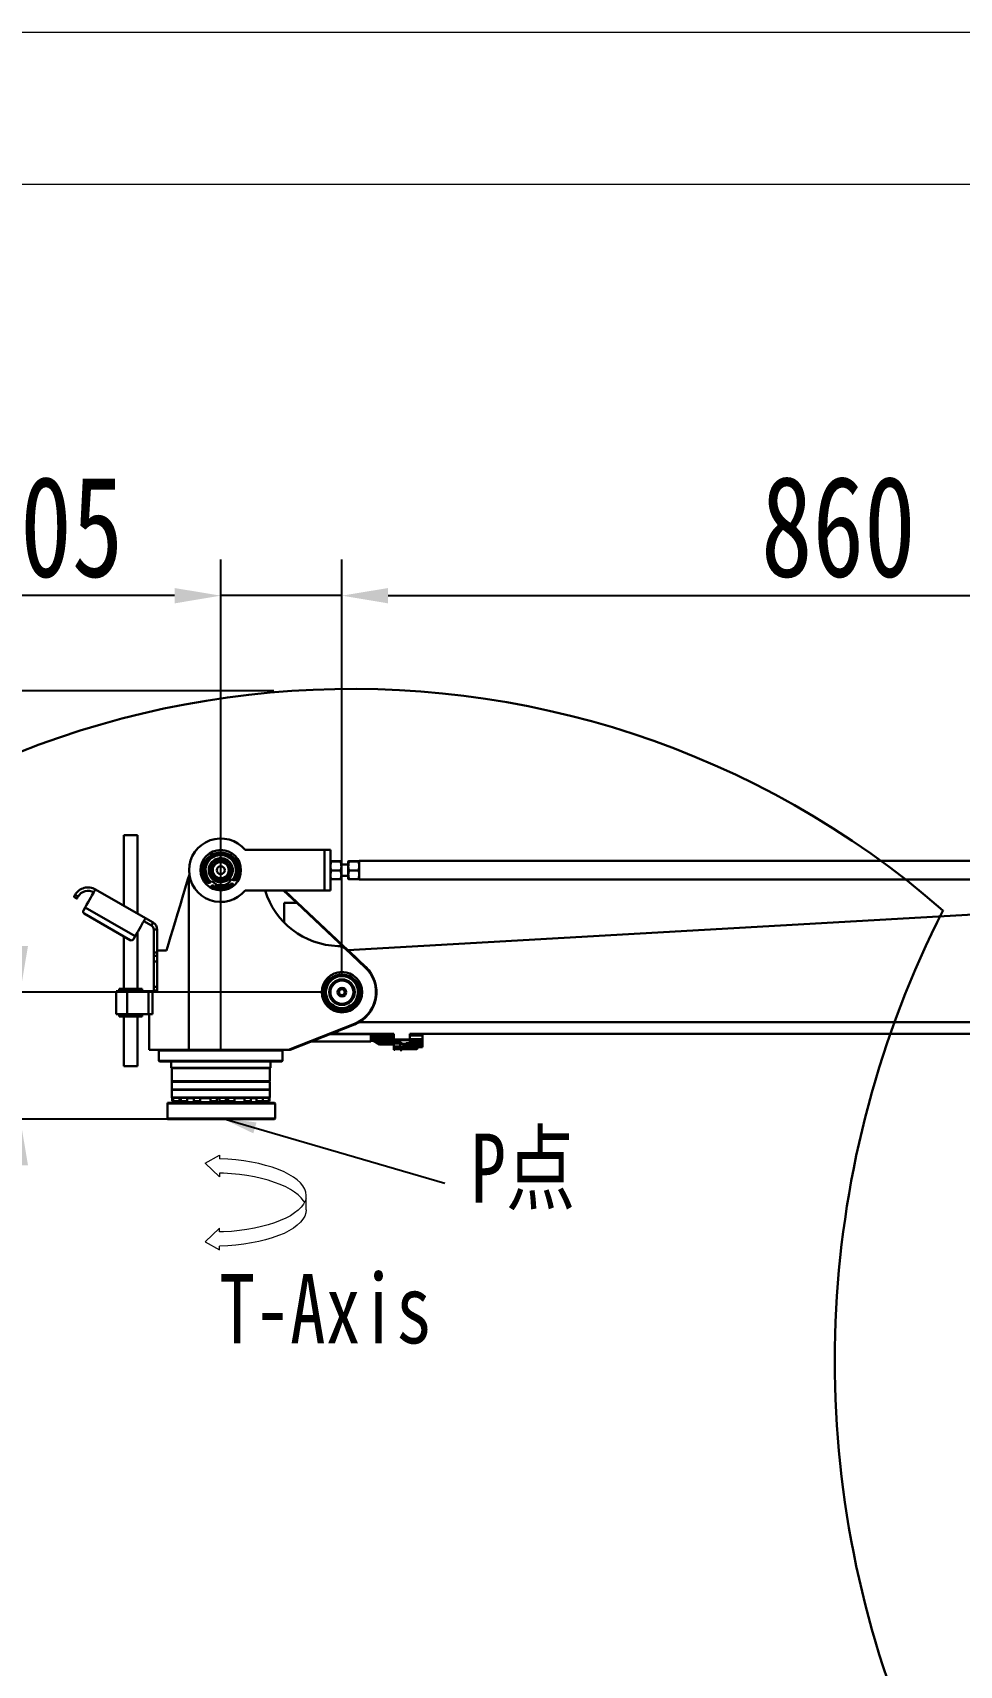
# Model space of a CAD drawing. Header units: millimetres. Extents: x -2601 to 21461, y 11492 to 21077.
# Drawn here: x -1208 to -405, y 15603 to 17018 of the extents above; entities that cross this region are included whole.
import ezdxf

# ---------------------------------------------------------------- set-up
doc = ezdxf.new("R2010")
doc.units = ezdxf.units.MM
doc.header["$PDSIZE"] = -1
doc.linetypes.add('CENTERX2', pattern=[20.32, 12.7, -2.54, 2.54, -2.54])
doc.layers.add('中心线层', color=1, linetype='CENTERX2')
doc.layers.add('文字层', color=7, linetype='Continuous', lineweight=25)
doc.layers.add('标注层', color=161, linetype='Continuous', lineweight=25)
doc.styles.get("Standard").update_dxf_attribs({"font": ''})
doc.styles.get('Standard').set_extended_font_data('HYSWLongFangSong')
doc.dimstyles.new('ISO-25', dxfattribs={"dimscale": 25, "dimtxt": 3.5, "dimasz": 1.6, "dimexe": 1.25, "dimexo": 0.625, "dimtad": 1, "dimdec": 0, "dimzin": 9, "dimdsep": 46, "dimtxsty": 'Standard', "dimcen": 2.5, "dimadec": 0, "dimazin": 2, "dimtfac": 1, "dimtdec": 0, "dimtofl": 0, "dimtmove": 0, "dimatfit": 3, "dimfxl": 1, "dimarcsym": 0})
doc.dimstyles.new('SLDDIMSTYLE7', dxfattribs={"dimtxt": 0.18, "dimasz": 3, "dimexe": 0, "dimexo": 0.0625, "dimgap": 0, "dimtad": 0, "dimtih": 1, "dimtoh": 1, "dimdec": 0, "dimrnd": 1e-09, "dimzin": 0, "dimdsep": 46, "dimtxsty": 'Standard', "dimsah": 1, "dimcen": 0.09, "dimadec": 0, "dimazin": 0, "dimtfac": 3, "dimtdec": 0, "dimtofl": 0, "dimtmove": 0, "dimatfit": 3, "dimfxl": 1, "dimfrac": 2, "dimtolj": 1, "dimtzin": 0, "dimarcsym": 0})

# ---------------------------------------------------------------- blocks, each defined once
blk = doc.blocks.new('*D45')
at = {"color": 0, "lineweight": -2}
for p, q in [((-1219, 16226.7), (-1219, 16266.7)), ((-955.9, 16186.7), (-1250.2, 16186.7)), ((-1219, 16186.7), (-1219, 16076.7)), ((-1014.4, 16076.7), (-1250.2, 16076.7)), ((-1219, 16036.7), (-1219, 15852.9))]:
    blk.add_line(p, q, dxfattribs=at)
at = {"color": 0}
for points in [[(-1225.7, 16226.7), (-1212.3, 16226.7), (-1219, 16186.7)], [(-1225.7, 16036.7), (-1212.3, 16036.7), (-1219, 16076.7)]]:
    blk.add_solid(points, dxfattribs=at)
at = {"layer": 'Defpoints', "color": 0}
for p in [(-940.3, 16186.7), (-1219, 16076.7), (-998.8, 16076.7)]:
    blk.add_point(p, dxfattribs=at)
at = {"color": 0, "insert": (-1278.4, 15924.8), "char_height": 87.5, "attachment_point": 5, "rotation": 90}
blk.add_mtext('110', dxfattribs=at)
blk = doc.blocks.new('*D46')
at = {"color": 0, "lineweight": -2}
for p, q in [((-1045.3, 16136.3), (-1045.3, 16561.5)), ((-940.3, 16202.3), (-940.3, 16561.5)), ((-1085.3, 16530.3), (-1268, 16530.3)), ((-940.3, 16530.3), (-1045.3, 16530.3)), ((-900.3, 16530.3), (-860.3, 16530.3))]:
    blk.add_line(p, q, dxfattribs=at)
at = {"color": 0}
for points in [[(-1085.3, 16536.9), (-1085.3, 16523.6), (-1045.3, 16530.3)], [(-900.3, 16536.9), (-900.3, 16523.6), (-940.3, 16530.3)]]:
    blk.add_solid(points, dxfattribs=at)
at = {"layer": 'Defpoints', "color": 0}
for p in [(-1045.3, 16530.3), (-940.3, 16186.7), (-1045.3, 16120.7)]:
    blk.add_point(p, dxfattribs=at)
at = {"color": 0, "insert": (-1196.7, 16589.6), "char_height": 87.5, "attachment_point": 5}
blk.add_mtext('105', dxfattribs=at)
blk = doc.blocks.new('*D47')
at = {"color": 0, "lineweight": -2}
for p, q in [((-940.3, 16202.3), (-940.3, 16561.5)), ((-80.3, 16202.3), (-80.3, 16561.5)), ((-900.3, 16530.3), (-120.3, 16530.3))]:
    blk.add_line(p, q, dxfattribs=at)
at = {"color": 0}
for points in [[(-900.3, 16536.9), (-900.3, 16523.6), (-940.3, 16530.3)], [(-120.3, 16536.9), (-120.3, 16523.6), (-80.3, 16530.3)]]:
    blk.add_solid(points, dxfattribs=at)
at = {"layer": 'Defpoints', "color": 0}
for p in [(-80.3, 16530.3), (-940.3, 16186.7), (-80.3, 16186.7)]:
    blk.add_point(p, dxfattribs=at)
at = {"color": 0, "insert": (-510.3, 16589.7), "char_height": 87.5, "attachment_point": 5}
blk.add_mtext('860', dxfattribs=at)
blk = doc.blocks.new('*D54')
at = {"color": 0, "lineweight": -2}
for p, q in [((-999.4, 16447.8), (-2047.2, 16447.8)), ((-2015.9, 14849.7), (-2015.9, 16407.8)), ((-239.4, 14809.7), (-2047.2, 14809.7))]:
    blk.add_line(p, q, dxfattribs=at)
at = {"color": 0}
for points in [[(-2022.6, 16407.8), (-2009.3, 16407.8), (-2015.9, 16447.8)], [(-2022.6, 14849.7), (-2009.3, 14849.7), (-2015.9, 14809.7)]]:
    blk.add_solid(points, dxfattribs=at)
at = {"layer": 'Defpoints', "color": 0}
for p in [(-2015.9, 16447.8), (-983.8, 16447.8), (-223.8, 14809.7)]:
    blk.add_point(p, dxfattribs=at)
at = {"color": 0, "insert": (-2075.3, 15628.7), "char_height": 87.5, "attachment_point": 5, "rotation": 90}
blk.add_mtext('1638', dxfattribs=at)

msp = doc.modelspace()

# ---------------------------------------------------------------- linework, layer by layer
at = {"color": 0, "linetype": 'Continuous', "lineweight": 0}
msp.add_line((5214, 17018.2), (-2601, 17018.2), dxfattribs=at)
at = {"color": 0, "linetype": 'Continuous', "lineweight": 15}
msp.add_line((5082.4, 16886.6), (-2469.4, 16886.6), dxfattribs=at)
at = {"color": 161, "lineweight": 30, "true_color": 0x67adff}
for p, q in [((-1129.2, 16322.7), (-1129.2, 16261.6)), ((-1129.2, 16322.7), (-1117.4, 16322.7)), ((-1117.4, 16254.8), (-1117.4, 16322.7)), ((-955.3, 16309.9), (-1024.1, 16309.9)), ((-955.3, 16274.9), (-955.3, 16309.9)), ((-955.3, 16309.9), (-950.3, 16309.9)), ((-950.3, 16309.9), (-950.3, 16274.9)), ((-941.5, 16300.2), (-949.6, 16300.2)), ((-941.5, 16299.8), (-949.6, 16299.8)), ((-940.8, 16300), (-940.8, 16295.9)), ((-934.8, 16296), (-934.8, 16300)), ((-926, 16300.2), (-934.1, 16300.2)), ((-926, 16299.9), (-934.1, 16299.9)), ((-220.3, 16300.4), (-925.3, 16300.4)), ((-925.3, 16300.4), (-925.3, 16284.4)), ((-1073.8, 16284.6), (-1072.5, 16288.6)), ((-1072.4, 16287.5), (-1073, 16285.4)), ((-1073, 16136.7), (-1073, 16285.4)), ((-1035.8, 16284.7), (-1039.3, 16281)), ((-941.5, 16292), (-949.6, 16292)), ((-941.5, 16284.6), (-949.6, 16284.6)), ((-934.8, 16297.4), (-940.8, 16297.4)), ((-940.8, 16295.9), (-940.8, 16288.3)), ((-940.8, 16288.3), (-940.8, 16284.8)), ((-940.8, 16287.4), (-934.8, 16287.4)), ((-934.8, 16288.4), (-934.8, 16296)), ((-934.8, 16284.8), (-934.8, 16288.4)), ((-926, 16292.2), (-934.1, 16292.2)), ((-926, 16284.7), (-934.1, 16284.7)), ((-1168.9, 16269.5), (-1171.5, 16271)), ((-1153.8, 16275.8), (-1110.5, 16250.8)), ((-1051.9, 16276.9), (-1053.5, 16277.7)), ((-1051.1, 16277.9), (-1053.2, 16278.9)), ((-1049.1, 16280.1), (-1053.1, 16283)), ((-1052.3, 16279.3), (-1051.4, 16278.9)), ((-1050.4, 16275.7), (-1049.1, 16280.1)), ((-1039.3, 16281), (-1037.1, 16277)), ((-1036.8, 16280.2), (-1036, 16280.8)), ((-955.3, 16274.9), (-1024.1, 16274.9)), ((-979.4, 16264), (-991, 16274.9)), ((-990.2, 16274.9), (-979, 16264.4)), ((-950.3, 16274.9), (-955.3, 16274.9)), ((-925.3, 16284.4), (-220.3, 16284.4)), ((-1169.9, 16267.8), (-1172.5, 16269.3)), ((-1164.3, 16257.6), (-1162.8, 16260.2)), ((-1119.5, 16235.2), (-1162.8, 16260.2)), ((-990.3, 16264), (-979.4, 16264)), ((-990.3, 16247.1), (-990.3, 16264)), ((-937.4, 16224.5), (-979.4, 16264)), ((-979, 16264.4), (-935.1, 16223.1)), ((-935.3, 16223), (-187.5, 16265.8)), ((-1123.7, 16231.9), (-1163.5, 16254.9)), ((-1105.3, 16244.4), (-1112, 16248.2)), ((-1103.8, 16247), (-1110.5, 16250.8)), ((-1105.3, 16244.4), (-1103.8, 16247)), ((-1129.2, 16235.1), (-1129.2, 16189.7)), ((-1119.5, 16235.2), (-1121, 16232.6)), ((-1117.4, 16189.7), (-1117.4, 16238.8)), ((-1103.3, 16240.9), (-1100.3, 16240.9)), ((-1103.3, 16221.2), (-1103.3, 16240.9)), ((-1100.3, 16221.2), (-1100.3, 16240.9)), ((-1103.3, 16221.2), (-1100.3, 16221.2)), ((-1103.3, 16218.2), (-1103.3, 16221.2)), ((-1100.3, 16218.2), (-1103.3, 16218.2)), ((-1103.3, 16213.2), (-1103.3, 16218.2)), ((-1092.3, 16222.7), (-1100.3, 16222.7)), ((-1100.3, 16221.2), (-1100.3, 16218.2)), ((-1100.3, 16218.2), (-1100.3, 16214.4)), ((-1100.3, 16187.7), (-1100.3, 16214.4)), ((-920.1, 16208.2), (-937.4, 16224.5)), ((-934.1, 16222.1), (-919.7, 16208.5)), ((-1100.3, 16213.2), (-1103.3, 16213.2)), ((-1103.3, 16213.2), (-1103.3, 16191.2)), ((-1135.8, 16187.7), (-1135.8, 16167.7)), ((-1135.8, 16187.7), (-1126.5, 16187.7)), ((-1133.3, 16189.7), (-1133.3, 16187.7)), ((-1133.3, 16189.7), (-1117.4, 16189.7)), ((-1126.5, 16167.7), (-1126.5, 16187.7)), ((-1126.5, 16187.7), (-1108, 16187.7)), ((-1117.4, 16189.7), (-1113.3, 16189.7)), ((-1113.3, 16187.7), (-1113.3, 16189.7)), ((-1108, 16167.7), (-1108, 16187.7)), ((-1108, 16187.7), (-1104.4, 16187.7)), ((-1104.4, 16187.7), (-1104.4, 16167.7)), ((-1104.4, 16187.7), (-1100.3, 16187.7)), ((-1103.3, 16191.2), (-1100.3, 16191.2)), ((-1103.3, 16188.2), (-1103.3, 16191.2)), ((-1100.3, 16188.2), (-1103.3, 16188.2)), ((-949.9, 16172.4), (-950.5, 16172.9)), ((-948.4, 16174.1), (-949.5, 16174.9)), ((-948.6, 16174.4), (-949.1, 16174.8)), ((-947.2, 16172.6), (-948, 16171)), ((-935.4, 16172.9), (-937.3, 16172.4)), ((-935.4, 16172.7), (-937.3, 16172.2)), ((-935.4, 16172.5), (-937.2, 16172)), ((-935.4, 16172.4), (-937.2, 16171.9)), ((-935.3, 16172.1), (-937.2, 16171.6)), ((-935.3, 16172), (-937.1, 16171.5)), ((-934.7, 16170.1), (-935.3, 16171.8)), ((-933.1, 16173.8), (-933.7, 16173.5)), ((-1135.8, 16167.7), (-1126.5, 16167.7)), ((-1133.3, 16167.7), (-1133.3, 16165.7)), ((-1113.3, 16165.7), (-1133.3, 16165.7)), ((-1129.2, 16165.7), (-1129.2, 16122.7)), ((-1126.5, 16167.7), (-1108, 16167.7)), ((-1117.4, 16122.7), (-1117.4, 16165.7)), ((-1113.3, 16165.7), (-1113.3, 16167.7)), ((-1104.4, 16167.7), (-1108, 16167.7)), ((-1107.3, 16167.7), (-1107.3, 16136.7)), ((-986.6, 16136.7), (-929.5, 16159.3)), ((-929.3, 16158.8), (-985.2, 16136.7)), ((-934.8, 16170.4), (-936.8, 16169.9)), ((-925.3, 16160.7), (-120.3, 16160.7)), ((-967.1, 16143.9), (-915.4, 16143.9)), ((-915.4, 16150.4), (-950.6, 16150.4)), ((-940.3, 16150.7), (-895.4, 16150.7)), ((-915.4, 16148.6), (-915.4, 16150.4)), ((-913.1, 16149.6), (-915.4, 16149.6)), ((-915.4, 16143.9), (-915.4, 16148.6)), ((-915.4, 16148.1), (-912.6, 16148.1)), ((-915.4, 16148), (-912.4, 16148)), ((-912.8, 16147.9), (-915.4, 16147.9)), ((-915.4, 16146.4), (-912.8, 16146.4)), ((-915.4, 16146.4), (-912.8, 16146.4)), ((-912.8, 16146.3), (-915.4, 16146.3)), ((-915.4, 16144.8), (-912.9, 16144.8)), ((-915.4, 16144.6), (-913.1, 16144.6)), ((-911.3, 16150.7), (-913.1, 16149.6)), ((-913.1, 16144.6), (-907.7, 16141.3)), ((-912.9, 16144.8), (-907.5, 16143.9)), ((-907.4, 16147.9), (-912.8, 16147.9)), ((-912.8, 16146.4), (-907.4, 16146.4)), ((-912.8, 16146.4), (-907.4, 16146.3)), ((-907.4, 16145.4), (-912.8, 16146.3)), ((-912.6, 16148.1), (-908.4, 16150.7)), ((-912.4, 16148), (-907.4, 16148.9)), ((-907.5, 16150.4), (-909.5, 16150)), ((-907.2, 16142.8), (-909.5, 16144.2)), ((-904.4, 16150.4), (-907.5, 16150.4)), ((-907.5, 16143.9), (-895.4, 16143.9)), ((-907.4, 16148.9), (-904.4, 16148.9)), ((-895.4, 16147.9), (-907.4, 16147.9)), ((-907.4, 16146.4), (-895.4, 16146.4)), ((-907.4, 16146.3), (-895.4, 16146.3)), ((-895.4, 16145.4), (-907.4, 16145.4)), ((-907.4, 16145), (-907.4, 16145)), ((-895.4, 16150.4), (-904.4, 16150.4)), ((-904.4, 16150.4), (-904.4, 16150)), ((-904.4, 16150), (-904.4, 16149.9)), ((-904.4, 16148.9), (-904.4, 16149.9)), ((-904.4, 16148.9), (-895.4, 16148.9)), ((-895.4, 16145), (-895.4, 16150.7)), ((-895.4, 16144.3), (-895.4, 16145)), ((-894.4, 16145), (-895.4, 16145)), ((-895.4, 16144.3), (-894.4, 16144.3)), ((-895.4, 16142.2), (-895.4, 16144.3)), ((-881.4, 16145.8), (-894.4, 16145.8)), ((-894.4, 16145.8), (-894.4, 16145)), ((-881.4, 16145.1), (-894.4, 16145.1)), ((-894.4, 16144.3), (-894.4, 16145)), ((-894.4, 16142.7), (-894.4, 16144.3)), ((-894.4, 16143.5), (-888.9, 16143.5)), ((-888.9, 16142.7), (-888.9, 16143.5)), ((-881.4, 16150.7), (-120.3, 16150.7)), ((-881.4, 16150.7), (-881.4, 16145.8)), ((-870.5, 16149.7), (-881.4, 16149.7)), ((-881.4, 16149.2), (-870.5, 16149.2)), ((-870.5, 16146.1), (-881.4, 16146.1)), ((-881.4, 16145.1), (-881.4, 16145.8)), ((-881.4, 16145.1), (-881.4, 16141.9)), ((-870.5, 16144.1), (-881.4, 16144.1)), ((-870.5, 16143.5), (-881.4, 16143.5)), ((-870.5, 16150.7), (-870.5, 16149.7)), ((-870.5, 16149.2), (-870.5, 16149.7)), ((-870.5, 16149.2), (-870.5, 16146.1)), ((-870.5, 16146.1), (-870.5, 16144.1)), ((-870.5, 16144.1), (-870.5, 16143.5)), ((-870.5, 16143.5), (-870.5, 16141.5)), ((-1107.3, 16136.7), (-1073, 16136.7)), ((-1098.3, 16136.7), (-1098.8, 16136.2)), ((-1098.8, 16136.2), (-1098.8, 16127.2)), ((-1098.8, 16136.2), (-1088.6, 16136.2)), ((-1088.6, 16136.2), (-991.8, 16136.2)), ((-986.6, 16136.7), (-1073, 16136.7)), ((-991.8, 16136.2), (-992.3, 16136.7)), ((-991.8, 16127.2), (-991.8, 16136.2)), ((-986.6, 16136.7), (-985.2, 16136.7)), ((-907.7, 16141.3), (-895.4, 16141.3)), ((-895.4, 16142.8), (-907.2, 16142.8)), ((-895.4, 16142.2), (-894.4, 16142.2)), ((-895.4, 16142.2), (-894.4, 16142.2)), ((-895.4, 16142.2), (-895.4, 16139.8)), ((-895.4, 16142.2), (-895.4, 16142.2)), ((-895.4, 16139.8), (-894.4, 16139.8)), ((-895.4, 16139.4), (-895.4, 16139.8)), ((-894.4, 16139.4), (-895.4, 16139.4)), ((-895.4, 16138.8), (-895.4, 16139.4)), ((-894.4, 16138.8), (-895.4, 16138.8)), ((-895.4, 16136.7), (-895.4, 16138.8)), ((-894.4, 16136.7), (-895.4, 16136.7)), ((-895.4, 16136.6), (-895.4, 16136.7)), ((-895.4, 16136.6), (-894.4, 16136.6)), ((-888.9, 16142.7), (-894.4, 16142.7)), ((-894.4, 16142.2), (-888.9, 16142.2)), ((-894.4, 16142.2), (-894.4, 16142.2)), ((-894.4, 16139.4), (-894.4, 16139.8)), ((-894.4, 16139.6), (-889.8, 16139.6)), ((-894.4, 16138.8), (-894.4, 16139.4)), ((-889.8, 16138.8), (-894.4, 16138.8)), ((-894.4, 16136.7), (-894.4, 16138.3)), ((-894.4, 16138.3), (-889.8, 16138.3)), ((-894.4, 16137.5), (-889.8, 16137.5)), ((-894.4, 16137.4), (-889.8, 16137.4)), ((-894.4, 16136.6), (-894.4, 16136.7)), ((-889.8, 16139.3), (-889.8, 16141.9)), ((-889.8, 16141.9), (-875.9, 16141.9)), ((-889.8, 16139.3), (-888.3, 16139.3)), ((-889.8, 16136.5), (-889.8, 16139.3)), ((-889.8, 16136.5), (-888.3, 16136.5)), ((-888.9, 16142.2), (-888.9, 16142.7)), ((-888.3, 16139.6), (-887.6, 16140.2)), ((-888.3, 16139.6), (-888.3, 16139.3)), ((-887.6, 16139.4), (-888.3, 16138.8)), ((-888.3, 16136.5), (-888.3, 16139.3)), ((-875.8, 16138.8), (-888.3, 16138.8)), ((-875.8, 16137.6), (-888.3, 16137.6)), ((-888.3, 16136.8), (-887.6, 16137.4)), ((-887.6, 16140.2), (-875.4, 16140.2)), ((-887.6, 16140.2), (-887.6, 16139.4)), ((-887.6, 16139.4), (-875.4, 16139.4)), ((-887.6, 16137.6), (-887.6, 16137.4)), ((-887.6, 16137.4), (-875.4, 16137.4)), ((-884.8, 16142.4), (-881.8, 16142.4)), ((-884.8, 16141.9), (-884.8, 16142.4)), ((-884.8, 16141.9), (-884.6, 16141.9)), ((-881.8, 16142.4), (-881.8, 16141.9)), ((-875.8, 16137.6), (-875.8, 16138.8)), ((-875, 16139.3), (-875.5, 16138.9)), ((-875.5, 16137.7), (-875.5, 16138.9)), ((-875, 16138.1), (-875.5, 16137.7)), ((-875.4, 16140.2), (-875.4, 16141.8)), ((-875.4, 16139.4), (-875.4, 16140.2)), ((-875.4, 16137.4), (-875.4, 16137.7)), ((-870.5, 16141.5), (-875.1, 16141.5)), ((-875, 16139.3), (-875, 16138.1)), ((-870.5, 16140.9), (-874.9, 16140.9)), ((-874.9, 16140.4), (-874.9, 16140.8)), ((-874.9, 16139.9), (-874.9, 16140.4)), ((-874.9, 16139.9), (-874.9, 16139.6)), ((-874.9, 16138.4), (-874.9, 16139.6)), ((-874.9, 16138.9), (-870.5, 16138.9)), ((-874.9, 16138.1), (-874.9, 16138.4)), ((-870.5, 16141.5), (-870.5, 16140.9)), ((-870.5, 16140.9), (-870.5, 16138.9)), ((-1129.2, 16122.7), (-1117.4, 16122.7)), ((-1098.8, 16127.2), (-1098.3, 16126.7)), ((-991.8, 16127.2), (-1098.8, 16127.2)), ((-992.3, 16126.7), (-1098.3, 16126.7)), ((-1088.3, 16126.7), (-1088.3, 16121.2)), ((-1088.3, 16121.2), (-1087.8, 16120.7)), ((-1002.3, 16121.2), (-1088.3, 16121.2)), ((-1087.8, 16120.7), (-1087.8, 16109.7)), ((-1002.8, 16120.7), (-1087.8, 16120.7)), ((-1002.8, 16120.7), (-1002.3, 16121.2)), ((-1002.8, 16109.7), (-1002.8, 16120.7)), ((-1002.3, 16121.2), (-1002.3, 16126.7)), ((-992.3, 16126.7), (-991.8, 16127.2)), ((-1087.8, 16109.7), (-1087.3, 16109.2)), ((-1002.8, 16109.7), (-1087.8, 16109.7)), ((-1087.6, 16109.2), (-1087.8, 16109)), ((-1087.8, 16109), (-1087.8, 16102.4)), ((-1020.3, 16109), (-1087.8, 16109)), ((-1087.8, 16102.4), (-1087.6, 16102.2)), ((-1002.8, 16102.4), (-1087.8, 16102.4)), ((-1087.6, 16102.2), (-1087.8, 16102)), ((-1087.8, 16102), (-1087.8, 16095.4)), ((-1087.8, 16102), (-1020.3, 16102)), ((-1020.4, 16109.2), (-1087.6, 16109.2)), ((-1087.6, 16102.2), (-1020.4, 16102.2)), ((-1087.6, 16102.2), (-1003, 16102.2)), ((-1003, 16109.2), (-1020.4, 16109.2)), ((-1020.4, 16102.2), (-1003, 16102.2)), ((-1002.8, 16109), (-1020.3, 16109)), ((-1020.3, 16102), (-1002.8, 16102)), ((-1003.3, 16109.2), (-1002.8, 16109.7)), ((-1002.8, 16109), (-1003, 16109.2)), ((-1003, 16102.2), (-1002.8, 16102.4)), ((-1002.8, 16102), (-1003, 16102.2)), ((-1002.8, 16102.4), (-1002.8, 16109)), ((-1002.8, 16095.4), (-1002.8, 16102)), ((-1091.3, 16090.7), (-998.8, 16090.7)), ((-1091.3, 16090.2), (-1091.3, 16090.7)), ((-998.3, 16090.2), (-1091.3, 16090.2)), ((-1091.3, 16090.2), (-1091.3, 16077.2)), ((-1087.8, 16095.4), (-1087.6, 16095.2)), ((-1087.8, 16095.4), (-1020.3, 16095.4)), ((-1087.6, 16095.2), (-1003, 16095.2)), ((-1087.5, 16095.2), (-1087.5, 16092.2)), ((-1087.5, 16092.2), (-1086.5, 16092.2)), ((-1086.5, 16095.2), (-1086.5, 16092.2)), ((-1086.5, 16092.2), (-1082.1, 16092.2)), ((-1082.1, 16092.2), (-1081, 16092.2)), ((-1081.8, 16092.2), (-1081.8, 16091.4)), ((-1081.8, 16091.4), (-1081.6, 16091.2)), ((-1008.8, 16091.4), (-1081.8, 16091.4)), ((-1009, 16091.2), (-1081.6, 16091.2)), ((-1081, 16092.2), (-1081, 16095.2)), ((-1080, 16094.8), (-1081, 16094.8)), ((-1080, 16095.2), (-1080, 16092.2)), ((-1080, 16092.2), (-1075.6, 16092.2)), ((-1075.6, 16092.2), (-1074.5, 16092.2)), ((-1074.5, 16092.2), (-1074.5, 16095.2)), ((-1068.7, 16094.8), (-1074.5, 16094.8)), ((-1074.3, 16091.2), (-1074.3, 16090.7)), ((-1068.7, 16095.2), (-1068.7, 16092.2)), ((-1068.7, 16092.2), (-1064.3, 16092.2)), ((-1064.3, 16092.2), (-1063.2, 16092.2)), ((-1063.2, 16092.2), (-1063.2, 16095.2)), ((-1054.2, 16094.8), (-1063.2, 16094.8)), ((-1054.2, 16095.2), (-1054.2, 16092.2)), ((-1054.2, 16092.2), (-1049.9, 16092.2)), ((-1049.9, 16092.2), (-1048.7, 16092.2)), ((-1048.7, 16092.2), (-1048.7, 16095.2)), ((-1046.5, 16094.8), (-1048.7, 16094.8)), ((-1046.5, 16095.2), (-1046.5, 16092.2)), ((-1046.5, 16092.2), (-1042.1, 16092.2)), ((-1042.1, 16092.2), (-1041, 16092.2)), ((-1041, 16092.2), (-1041, 16095.2)), ((-1038.8, 16094.8), (-1041, 16094.8)), ((-1038.8, 16095.2), (-1038.8, 16092.2)), ((-1038.8, 16092.2), (-1034.5, 16092.2)), ((-1034.5, 16092.2), (-1033.3, 16092.2)), ((-1033.3, 16092.2), (-1033.3, 16095.2)), ((-1024.8, 16094.8), (-1033.3, 16094.8)), ((-1024.8, 16095.2), (-1024.8, 16092.2)), ((-1024.8, 16092.2), (-1020.5, 16092.2)), ((-1020.5, 16092.2), (-1019.3, 16092.2)), ((-1020.3, 16095.4), (-1002.8, 16095.4)), ((-1019.3, 16092.2), (-1019.3, 16095.2)), ((-1014.4, 16094.8), (-1019.3, 16094.8)), ((-1016.3, 16090.7), (-1016.3, 16091.2)), ((-1014.4, 16095.2), (-1014.4, 16092.2)), ((-1014.4, 16092.2), (-1010, 16092.2)), ((-1010, 16092.2), (-1008.9, 16092.2)), ((-1009, 16091.2), (-1008.8, 16091.4)), ((-1008.9, 16092.2), (-1008.9, 16095.2)), ((-1008.9, 16092.2), (-1004.7, 16092.2)), ((-1008.8, 16091.4), (-1008.8, 16092.2)), ((-1004.7, 16092.2), (-1003.5, 16092.2)), ((-1003.5, 16092.2), (-1003.5, 16095.2)), ((-1003.5, 16092.2), (-1003.1, 16092.2)), ((-1003.1, 16092.2), (-1003.1, 16095.2)), ((-1003, 16095.2), (-1002.8, 16095.4)), ((-998.3, 16090.2), (-998.8, 16090.7)), ((-998.3, 16077.2), (-998.3, 16090.2)), ((-1091.3, 16076.7), (-1091.3, 16077.2)), ((-1091.3, 16077.2), (-998.3, 16077.2)), ((-998.8, 16076.7), (-1091.3, 16076.7)), ((-998.8, 16076.7), (-998.3, 16077.2))]:
    msp.add_line(p, q, dxfattribs=at)
at = {"color": 161, "lineweight": 30, "true_color": 0x67adff, "flags": 128}
for points in [[(-1073.8, 16284.6), (-1076.1, 16276.7), (-1078.4, 16269.1), (-1080.6, 16261.8), (-1082.7, 16254.6), (-1084.8, 16247.7), (-1086.8, 16241.1), (-1088.7, 16234.7), (-1090.5, 16228.5), (-1092.3, 16222.7)], [(-1172.5, 16269.3), (-1172.5, 16269.3), (-1172.4, 16269.4), (-1172.3, 16269.6), (-1172.2, 16269.8), (-1172.1, 16270.1), (-1171.9, 16270.4), (-1171.7, 16270.7), (-1171.5, 16271)], [(-1162.8, 16260.2), (-1161.5, 16262.4), (-1160.2, 16264.6), (-1159, 16266.7), (-1157.9, 16268.6), (-1156.9, 16270.4), (-1156, 16272), (-1155.2, 16273.3), (-1154.6, 16274.4), (-1154.1, 16275.2), (-1153.8, 16275.6), (-1153.8, 16275.8)], [(-1051.1, 16278.1), (-1051.5, 16278.2), (-1053.1, 16279.1)], [(-1051.2, 16278.6), (-1051.3, 16278.6), (-1052.6, 16279.3)], [(-1035.7, 16280.9), (-1036, 16280.6), (-1036.9, 16280)], [(-1035.2, 16280.8), (-1035.8, 16280.2), (-1036.9, 16279.4)], [(-1168.9, 16269.5), (-1169.1, 16269.2), (-1169.3, 16268.9), (-1169.5, 16268.6), (-1169.6, 16268.3), (-1169.7, 16268.1), (-1169.8, 16267.9), (-1169.9, 16267.8), (-1169.9, 16267.8)], [(-1110.5, 16250.8), (-1110.5, 16250.6), (-1110.8, 16250.2), (-1111.3, 16249.4), (-1111.9, 16248.3), (-1112.7, 16247), (-1113.6, 16245.4), (-1114.6, 16243.6), (-1115.7, 16241.7), (-1116.9, 16239.6), (-1118.2, 16237.4), (-1119.5, 16235.2)], [(-920.1, 16208.2), (-920, 16208.3), (-919.9, 16208.3), (-919.9, 16208.4), (-919.8, 16208.4), (-919.8, 16208.5), (-919.8, 16208.5), (-919.7, 16208.5), (-919.7, 16208.5)], [(-948.3, 16173.4), (-948.5, 16173.6), (-950.1, 16174.7)], [(-948.3, 16173.5), (-948.5, 16173.7), (-950, 16174.8)], [(-948.3, 16173.9), (-948.3, 16173.9), (-949.7, 16174.9)], [(-935.1, 16173.8), (-935.3, 16173.7), (-937.5, 16173.1)], [(-932.2, 16173.6), (-932.8, 16173.3), (-934.1, 16172.6)], [(-932.1, 16173.5), (-932.7, 16173.2), (-934.1, 16172.5)], [(-932.7, 16173.8), (-933, 16173.6), (-934, 16173.1)], [(-932.5, 16173.7), (-932.9, 16173.5), (-934, 16172.9)], [(-932, 16171.6), (-932.2, 16171.5), (-932.6, 16171.3)], [(-882, 16141.9), (-881.9, 16141.9), (-881.8, 16141.9)]]:
    msp.add_lwpolyline(points, dxfattribs=at)
at = {"color": 161, "lineweight": 30, "true_color": 0x67adff}
for centre, radius in [((-1045.3, 16292.4), 17.5), ((-1045.3, 16292.4), 10.1), ((-1045.3, 16292.4), 9.85), ((-1045.3, 16292.4), 7.5), ((-1045.3, 16292.4), 7), ((-1045.3, 16292.4), 3.4), ((-1052.3, 16278), 1.25), ((-1035.7, 16279.6), 1.25), ((-940.3, 16186.7), 17.5), ((-940.3, 16186.7), 11.1), ((-940.3, 16186.7), 10.9), ((-940.3, 16186.7), 10.7), ((-940.3, 16186.7), 10.5), ((-940.3, 16186.7), 10), ((-940.3, 16186.7), 3.75), ((-940.3, 16186.7), 3.25), ((-940.3, 16186.7), 2.5), ((-949.5, 16173.6), 1.25), ((-932.9, 16172.5), 1.25)]:
    msp.add_circle(centre, radius, dxfattribs=at)
at = {"lineweight": 30}
for centre, radius, start, end in [((-932, 15669.5), 780, 48.936, 138.6807), ((346.7, 15867.2), 860, 153, 201)]:
    msp.add_arc(centre, radius, start, end, dxfattribs=at)
at = {"color": 161, "lineweight": 30, "true_color": 0x67adff}
for centre, radius, start, end in [((-1045.3, 16292.4), 27.5, 39.5212, 320.4788), ((-1045.2, 16291.5), 16.2, 340.2942, 210.57), ((-1045.3, 16292.4), 15, 324.482, 158.6971), ((-1045.3, 16292.4), 14.9, 323.9551, 158.6971), ((-1045.3, 16292.4), 14.2, 322.3935, 158.6971), ((-1045.3, 16292.4), 13.1, 320.8744, 158.6971), ((-1045.3, 16292.4), 15.5, 325.9975, 54.6153), ((-1045.3, 16292.4), 15.4, 158.6971, 224.8667), ((-1045.3, 16292.4), 15, 158.6971, 226.3822), ((-1045.3, 16292.4), 14.9, 158.6971, 226.9091), ((-1045.3, 16292.4), 14.2, 158.6971, 228.4707), ((-1045.3, 16292.4), 13.1, 158.6971, 229.9898), ((-1033.3, 16287.3), 3.6, 226.6397, 340.2942), ((-1160.3, 16264.5), 13, 60, 150), ((-1160.3, 16264.5), 10, 60, 150), ((-1056.1, 16285.1), 3.6, 210.57, 324.2245), ((-1045.3, 16292.4), 15.5, 252.9321, 297.9321), ((-1045.3, 16292.4), 14.9, 252.9321, 297.9321), ((-1045.3, 16292.4), 15, 252.9321, 297.9321), ((-1045.3, 16292.4), 14.2, 252.9321, 297.9321), ((-1045.3, 16292.4), 13.1, 252.9321, 297.9321), ((-941.7, 16294.6), 68, 196.8686, 268.1438), ((-1162.5, 16256.6), 2, 150, 240), ((-952, 16238.4), 37.5, 136.1758, 136.9352), ((-1107.3, 16240.9), 4, 0, 60), ((-1107.3, 16240.9), 7, 0, 60), ((-1122.7, 16233.6), 2, 240, 330), ((-944.2, 16216.7), 10, 69.4356, 88.1438), ((-948, 16206.6), 20.8, 59.3965, 69.4356), ((-940.4, 16185.8), 16.2, 314.8717, 217.5857), ((-940.3, 16186.7), 15.4, 115.2902, 225.7043), ((-940.3, 16186.7), 15.1, 306.5589, 225.8985), ((-940.3, 16186.7), 15, 306.4249, 226.0326), ((-940.3, 16186.7), 14.8, 306.154, 226.3034), ((-940.3, 16186.7), 14.6, 305.8772, 226.5802), ((-940.3, 16186.7), 13.9, 303.4736, 228.9839), ((-940.3, 16186.7), 29.5, 291.5495, 46.7282), ((-940.3, 16186.7), 30, 291.5495, 46.7282), ((-940.3, 16186.7), 15.5, 129.1215, 225.6509), ((-940.3, 16186.7), 15.4, 306.7531, 55.9031), ((-940.3, 16186.7), 15.5, 306.8065, 39.6717), ((-952, 16176.8), 1.5, 217.5857, 308.9795), ((-949.5, 16173.7), 2.5, 333.7287, 128.9795), ((-940.3, 16186.7), 13.9, 240.3809, 281.7703), ((-940.3, 16186.7), 15.5, 243.6984, 281.7703), ((-940.3, 16186.7), 15.4, 243.6605, 281.7703), ((-940.3, 16186.7), 14.6, 242.7846, 281.7703), ((-940.3, 16186.7), 14.8, 243.0614, 281.7703), ((-940.3, 16186.7), 15, 243.3323, 281.7703), ((-940.3, 16186.7), 15.1, 243.4663, 281.7703), ((-932.9, 16172.6), 2.5, 43.4779, 198.7287), ((-930, 16175.4), 1.5, 223.4779, 314.8717), ((-940.3, 16186.7), 17.2, 243.7287, 281.7703), ((-744.3, 16232.1), 199, 201.4707, 201.6146), ((-884.8, 16141.6), 0.741, 20.7087, 91.9988), ((-881.8, 16141.6), 0.741, 87.9654, 159.3271), ((-875.9, 16140.8), 1.1, 63.0304, 90.16), ((-875.8, 16139.3), 0.532, 269.5069, 310.9858), ((-875.8, 16138.1), 0.533, 269.5552, 310.9375), ((-875.4, 16139.9), 0.475, 266.8843, 356.4743), ((-875.3, 16139.6), 0.424, 310.9096, 359.2159), ((-875.3, 16138.4), 0.424, 310.8995, 359.2093)]:
    msp.add_arc(centre, radius, start, end, dxfattribs=at)
for centre, major_axis, ratio, start_param, end_param in [((-1040.2, 16321.3), (60.9, -57.3), 0.005982, 6.276831, 6.283185), ((-912.8, 16148.8), (-0.212, 0.749), 0.191637, 0.054278, 3.195871), ((-912.8, 16147.1), (-0.002, 0.75), 0.330013, 0.001095, 3.142688), ((-912.9, 16145.3), (0.208, 0.749), 0.178461, 3.191204, 3.873195), ((-912.8, 16145.5), (0.06, 0.75), 0.044354, 6.27962, 8.92059), ((-912.8, 16145.5), (0.06, 0.75), 0.044354, 2.637404, 3.138027), ((-912.8, 16147.1), (0.003, 0.75), 0.330013, 3.142707, 3.47641), ((-912.5, 16148.7), (-0.067, 0.75), 0.041018, 3.145235, 3.926104), ((-907.4, 16147.2), (-0.002, 0.75), 0.330013, 6.28209, 9.423683), ((-907.4, 16149.6), (-0.067, 0.75), 0.041018, 3.145235, 6.286828), ((-907.4, 16144.6), (0.06, 0.75), 0.044354, 1.101667, 3.138027), ((-907.4, 16147.1), (0.003, 0.75), 0.330013, 3.140478, 3.699272), ((-907.4, 16144.6), (0.06, 0.75), 0.044354, 6.27962, 7.349793), ((-907.5, 16142.1), (0.208, 0.749), 0.178461, 3.091982, 5.712855), ((-907.5, 16142.1), (0.208, 0.749), 0.178461, 5.712855, 6.233574), ((-875.4, 16140.4), (0.5, 0), 0.435067, 4.712389, 6.283185), ((-875.4, 16138.1), (0, 0.673), 0.743147, 3.141593, 4.712389)]:
    msp.add_ellipse(centre, major_axis=major_axis, ratio=ratio, start_param=start_param, end_param=end_param, dxfattribs=at)
for points, knots in [([(-1059.9, 16298.1), (-1059.5, 16299), (-1059.1, 16300.1), (-1058.3, 16301), (-1058.2, 16301.2)], [0, 0, 0, 0, 0.81615, 1, 1, 1, 1]), ([(-1055, 16296.2), (-1054.8, 16296.8), (-1054.2, 16298), (-1053, 16299.6), (-1051.4, 16301), (-1049.5, 16302.1), (-1047.5, 16302.7), (-1045.4, 16302.9), (-1043.4, 16302.7), (-1041.5, 16302.2), (-1039.7, 16301.3), (-1038.1, 16300.1), (-1036.7, 16298.5), (-1035.7, 16296.6), (-1035, 16294.6), (-1034.8, 16292.5), (-1035, 16290.5), (-1035.5, 16288.6), (-1036.4, 16286.8), (-1037.6, 16285.2), (-1039.2, 16283.8), (-1041.1, 16282.8), (-1043.1, 16282.1), (-1045.2, 16281.9), (-1047.2, 16282.1), (-1049.1, 16282.6), (-1050.9, 16283.5), (-1052.5, 16284.7), (-1053.9, 16286.3), (-1054.9, 16288.2), (-1055.6, 16290.2), (-1055.8, 16292.3), (-1055.6, 16294.4), (-1055.2, 16295.6), (-1055, 16296.2)], [0, 0, 0, 0, 0.029128, 0.060002, 0.092161, 0.124999, 0.15784, 0.189994, 0.220868, 0.25, 0.279129, 0.310002, 0.34216, 0.374999, 0.407839, 0.439995, 0.470869, 0.499998, 0.529128, 0.560001, 0.592159, 0.624999, 0.65784, 0.689997, 0.720871, 0.749999, 0.779129, 0.810003, 0.842159, 0.874999, 0.907838, 0.939996, 0.97087, 1, 1, 1, 1]), ([(-1054.3, 16295.9), (-1054, 16296.5), (-1053.5, 16297.6), (-1052.4, 16299), (-1050.9, 16300.3), (-1049.2, 16301.3), (-1047.3, 16301.9), (-1045.4, 16302.1), (-1043.5, 16302), (-1041.8, 16301.5), (-1040.2, 16300.6), (-1038.7, 16299.5), (-1037.4, 16298.1), (-1036.4, 16296.3), (-1035.8, 16294.4), (-1035.6, 16292.5), (-1035.8, 16290.6), (-1036.3, 16288.9), (-1037.1, 16287.3), (-1038.2, 16285.8), (-1039.7, 16284.5), (-1041.4, 16283.5), (-1043.3, 16282.9), (-1045.2, 16282.7), (-1047.1, 16282.9), (-1048.8, 16283.4), (-1050.4, 16284.2), (-1051.9, 16285.3), (-1053.2, 16286.8), (-1054.2, 16288.5), (-1054.8, 16290.4), (-1055, 16292.3), (-1054.9, 16294.2), (-1054.5, 16295.4), (-1054.3, 16295.9)], [0, 0, 0, 0, 0.029128, 0.060001, 0.092159, 0.124998, 0.157839, 0.189998, 0.220872, 0.25, 0.279129, 0.310002, 0.34216, 0.375, 0.407838, 0.439997, 0.470871, 0.499999, 0.529128, 0.560002, 0.592159, 0.625002, 0.657839, 0.689997, 0.720871, 0.749999, 0.779127, 0.810001, 0.842159, 0.875, 0.90784, 0.939998, 0.97087, 1, 1, 1, 1]), ([(-1052.8, 16295.4), (-1052.4, 16296.3), (-1051.6, 16297.7), (-1050, 16299.1), (-1048.6, 16299.9), (-1047, 16300.4), (-1044.9, 16300.6), (-1042.3, 16300.1), (-1040.1, 16298.7), (-1038.7, 16297.1), (-1037.8, 16295.7), (-1037.3, 16294.1), (-1037.1, 16292), (-1037.6, 16289.4), (-1039, 16287.2), (-1040.6, 16285.8), (-1042, 16284.9), (-1043.6, 16284.4), (-1045.7, 16284.2), (-1048.3, 16284.7), (-1050.5, 16286.1), (-1051.9, 16287.7), (-1052.8, 16289.1), (-1053.3, 16290.7), (-1053.5, 16292.9), (-1053.1, 16294.4), (-1052.8, 16295.4)], [0, 0, 0, 0, 0.059862, 0.092088, 0.124999, 0.157912, 0.190134, 0.25, 0.309865, 0.342091, 0.375002, 0.407911, 0.440136, 0.5, 0.559866, 0.592092, 0.624999, 0.657911, 0.690138, 0.749999, 0.809865, 0.842091, 0.874999, 0.90791, 0.940137, 1, 1, 1, 1]), ([(-1032.3, 16301), (-1031.8, 16300.3), (-1030.8, 16298.6), (-1029.9, 16295.7), (-1029.5, 16292.5), (-1029.8, 16289.5), (-1030.7, 16286.7), (-1031.5, 16284.8), (-1032.1, 16284), (-1032.2, 16283.9)], [0, 0, 0, 0, 0.146058, 0.32424, 0.498725, 0.666238, 0.824295, 0.982345, 1, 1, 1, 1]), ([(-950.3, 16300), (-950.3, 16300), (-950.3, 16300.1), (-949.9, 16300.2), (-949.6, 16300.2)], [0, 0, 0, 0, 0.0702189, 1, 1, 1, 1]), ([(-949.6, 16299.8), (-949.8, 16299.8), (-950.2, 16299.9), (-950.3, 16300), (-950.3, 16300)], [0, 0, 0, 0, 0.495491, 1, 1, 1, 1]), ([(-950.3, 16295.9), (-950.2, 16296.9), (-950.1, 16298.3), (-949.7, 16299.5), (-949.6, 16299.8)], [0, 0, 0, 0, 0.7848658, 1, 1, 1, 1]), ([(-941.5, 16300.2), (-941.3, 16300.2), (-940.9, 16300.1), (-940.8, 16300.1), (-940.8, 16300)], [0, 0, 0, 0, 0.495433, 1, 1, 1, 1]), ([(-940.8, 16300), (-940.8, 16300), (-940.8, 16299.9), (-941.2, 16299.9), (-941.5, 16299.8)], [0, 0, 0, 0, 0.070226, 1, 1, 1, 1]), ([(-941.5, 16299.8), (-941.4, 16299.5), (-941, 16298.3), (-940.9, 16296.9), (-940.8, 16295.9)], [0, 0, 0, 0, 0.215123, 1, 1, 1, 1]), ([(-934.8, 16300), (-934.8, 16300), (-934.8, 16300.1), (-934.4, 16300.1), (-934.1, 16300.2)], [0, 0, 0, 0, 0.070173, 1, 1, 1, 1]), ([(-934.1, 16299.9), (-934.3, 16299.9), (-934.7, 16300), (-934.8, 16300), (-934.8, 16300)], [0, 0, 0, 0, 0.495389, 1, 1, 1, 1]), ([(-934.8, 16296), (-934.7, 16297.1), (-934.6, 16298.4), (-934.2, 16299.6), (-934.1, 16299.9)], [0, 0, 0, 0, 0.784874, 1, 1, 1, 1]), ([(-926, 16300.2), (-925.8, 16300.1), (-925.4, 16300.1), (-925.3, 16300.1), (-925.3, 16300)], [0, 0, 0, 0, 0.495447, 1, 1, 1, 1]), ([(-925.3, 16300), (-925.3, 16300), (-925.3, 16300), (-925.7, 16299.9), (-926, 16299.9)], [0, 0, 0, 0, 0.0702723, 1, 1, 1, 1]), ([(-926, 16299.9), (-925.9, 16299.6), (-925.5, 16298.4), (-925.4, 16297.1), (-925.3, 16296)], [0, 0, 0, 0, 0.215136, 1, 1, 1, 1]), ([(-1073, 16285.4), (-1073, 16285.4), (-1073, 16285.6), (-1073, 16285.7), (-1073, 16285.8), (-1073.1, 16285.9), (-1073.1, 16285.9), (-1073.1, 16285.9), (-1073.1, 16285.9), (-1073.2, 16285.9), (-1073.3, 16285.8), (-1073.5, 16285.4), (-1073.6, 16284.9), (-1073.8, 16284.6)], [0, 0, 0, 0, 0.115836, 0.189528, 0.214231, 0.239061, 0.253346, 0.267779, 0.280504, 0.299248, 0.335133, 0.462389, 1, 1, 1, 1]), ([(-1056.5, 16281.6), (-1057, 16282.2), (-1058.3, 16283.5), (-1059.7, 16286.1), (-1060.7, 16289.2), (-1061, 16292.3), (-1060.8, 16295.3), (-1060.2, 16297.2), (-1059.9, 16298.1)], [0, 0, 0, 0, 0.128703, 0.309981, 0.491264, 0.668774, 0.839205, 1, 1, 1, 1]), ([(-949.6, 16292), (-949.9, 16293), (-950.3, 16294.3), (-950.3, 16295.6), (-950.3, 16295.9)], [0, 0, 0, 0, 0.764894, 1, 1, 1, 1]), ([(-950.3, 16288.3), (-950.3, 16288.4), (-950.3, 16289.6), (-949.9, 16290.9), (-949.6, 16292)], [0, 0, 0, 0, 0.070214, 1, 1, 1, 1]), ([(-949.6, 16284.6), (-949.8, 16285.2), (-950.2, 16286.4), (-950.3, 16287.7), (-950.3, 16288.3)], [0, 0, 0, 0, 0.495505, 1, 1, 1, 1]), ([(-950.3, 16284.8), (-950.3, 16284.8), (-950.3, 16284.7), (-949.9, 16284.7), (-949.6, 16284.6)], [0, 0, 0, 0, 0.070228, 1, 1, 1, 1]), ([(-940.8, 16295.9), (-940.8, 16295.6), (-940.8, 16294.3), (-941.2, 16293), (-941.5, 16292)], [0, 0, 0, 0, 0.235104, 1, 1, 1, 1]), ([(-941.5, 16292), (-941.3, 16291.4), (-940.9, 16290.2), (-940.8, 16288.9), (-940.8, 16288.3)], [0, 0, 0, 0, 0.495453, 1, 1, 1, 1]), ([(-940.8, 16288.3), (-940.8, 16288.2), (-940.8, 16287), (-941.2, 16285.7), (-941.5, 16284.6)], [0, 0, 0, 0, 0.070234, 1, 1, 1, 1]), ([(-941.5, 16284.6), (-941.3, 16284.6), (-940.9, 16284.7), (-940.8, 16284.8), (-940.8, 16284.8)], [0, 0, 0, 0, 0.495486, 1, 1, 1, 1]), ([(-934.1, 16292.2), (-934.4, 16293.2), (-934.8, 16294.4), (-934.8, 16295.7), (-934.8, 16296)], [0, 0, 0, 0, 0.764907, 1, 1, 1, 1]), ([(-934.8, 16288.4), (-934.8, 16288.5), (-934.8, 16289.8), (-934.4, 16291), (-934.1, 16292.2)], [0, 0, 0, 0, 0.0702102, 1, 1, 1, 1]), ([(-934.1, 16284.7), (-934.3, 16285.3), (-934.7, 16286.5), (-934.8, 16287.8), (-934.8, 16288.4)], [0, 0, 0, 0, 0.495426, 1, 1, 1, 1]), ([(-934.8, 16284.8), (-934.8, 16284.8), (-934.8, 16284.8), (-934.4, 16284.7), (-934.1, 16284.7)], [0, 0, 0, 0, 0.070272, 1, 1, 1, 1]), ([(-925.3, 16296), (-925.3, 16295.7), (-925.3, 16294.4), (-925.7, 16293.2), (-926, 16292.2)], [0, 0, 0, 0, 0.235094, 1, 1, 1, 1]), ([(-926, 16292.2), (-925.8, 16291.6), (-925.4, 16290.3), (-925.3, 16289.1), (-925.3, 16288.4)], [0, 0, 0, 0, 0.495471, 1, 1, 1, 1]), ([(-925.3, 16288.4), (-925.3, 16288.3), (-925.3, 16287.1), (-925.7, 16285.8), (-926, 16284.7)], [0, 0, 0, 0, 0.070264, 1, 1, 1, 1]), ([(-926, 16284.7), (-925.8, 16284.7), (-925.4, 16284.7), (-925.3, 16284.8), (-925.3, 16284.8)], [0, 0, 0, 0, 0.4955, 1, 1, 1, 1]), ([(-1037.4, 16277.6), (-1037.8, 16277.3), (-1039.1, 16276.5), (-1041.8, 16275.8), (-1045.2, 16275.4), (-1048, 16275.6), (-1049.7, 16276.1), (-1050.2, 16276.3)], [0, 0, 0, 0, 0.094215, 0.3569311, 0.6141713, 0.8611624, 1, 1, 1, 1]), ([(-1038, 16278.7), (-1038.3, 16278.5), (-1039.6, 16277.7), (-1042, 16277), (-1045.2, 16276.7), (-1047.8, 16276.9), (-1049.3, 16277.3), (-1049.9, 16277.5)], [0, 0, 0, 0, 0.094211, 0.356935, 0.614171, 0.861168, 1, 1, 1, 1]), ([(-1035.1, 16280.7), (-1035.4, 16280.3), (-1036, 16279.8), (-1036.6, 16279.4), (-1036.9, 16279.3)], [0, 0, 0, 0, 0.666913, 1, 1, 1, 1]), ([(-1034.5, 16279.6), (-1034.8, 16279.2), (-1035.2, 16278.8), (-1035.8, 16278.5), (-1035.9, 16278.4)], [0, 0, 0, 0, 0.729345, 1, 1, 1, 1]), ([(-937.4, 16224.5), (-937.1, 16224.3), (-936.5, 16224), (-935.8, 16223.4), (-935.2, 16223), (-934.8, 16222.7), (-934.6, 16222.5), (-934.4, 16222.4), (-934.3, 16222.3), (-934.2, 16222.2), (-934.2, 16222.2), (-934.2, 16222.1), (-934.1, 16222.1), (-934.1, 16222.1), (-934.1, 16222.1), (-934.1, 16222.1), (-934.1, 16222.1), (-934.1, 16222.1), (-934.1, 16222.1)], [0, 0, 0, 0, 0.242987, 0.491358, 0.659201, 0.771992, 0.84741, 0.897803, 0.931443, 0.953893, 0.968934, 0.979034, 0.985855, 0.990551, 0.994827, 0.996762, 0.998821, 1, 1, 1, 1]), ([(-940.3, 16150.7), (-940.3, 16150.7), (-942, 16150.7), (-944.5, 16150.8), (-946.9, 16151.4), (-947.6, 16151.6)], [0, 0, 0, 0, 0.004568, 0.696285, 1, 1, 1, 1]), ([(-874.9, 16140.8), (-874.9, 16140.8), (-874.9, 16141), (-874.9, 16141.2), (-875.1, 16141.5), (-875.3, 16141.7), (-875.4, 16141.8), (-875.4, 16141.8)], [0, 0, 0, 0, 0.005348, 0.427997, 0.702847, 0.905228, 1, 1, 1, 1])]:
    msp.add_open_spline(points, degree=3, knots=knots, dxfattribs=at)
at = {"layer": '中心线层', "color": 0, "linetype": 'Continuous', "lineweight": 0}
for p, q in [((-1058.8, 16038.4), (-1046.4, 16045.5)), ((-1046.4, 16045.5), (-1046.4, 16042.3)), ((-1046.4, 16026.7), (-1058.8, 16038.4)), ((-1039.3, 16041.9), (-1046.4, 16042.3)), ((-1043, 16029.8), (-1046.4, 16029.9)), ((-1046.4, 16029.9), (-1046.4, 16026.7)), ((-1032.3, 16041.3), (-1039.3, 16041.9)), ((-1025.4, 16040.5), (-1032.3, 16041.3)), ((-1018.8, 16039.4), (-1025.4, 16040.5)), ((-1012.4, 16038.1), (-1018.8, 16039.4)), ((-1006.4, 16036.6), (-1012.4, 16038.1)), ((-1000.7, 16035), (-1006.4, 16036.6)), ((-995.4, 16033.1), (-1000.7, 16035)), ((-990.5, 16031), (-995.4, 16033.1)), ((-986.2, 16028.8), (-990.5, 16031)), ((-1036.1, 16029.3), (-1043, 16029.8)), ((-1029.2, 16028.6), (-1036.1, 16029.3)), ((-1022.6, 16027.7), (-1029.2, 16028.6)), ((-1016.2, 16026.6), (-1022.6, 16027.7)), ((-1010, 16025.2), (-1016.2, 16026.6)), ((-1004.2, 16023.7), (-1010, 16025.2)), ((-998.7, 16021.9), (-1004.2, 16023.7)), ((-993.7, 16020), (-998.7, 16021.9)), ((-989, 16018), (-993.7, 16020)), ((-984.9, 16015.8), (-989, 16018)), ((-982.3, 16026.5), (-986.2, 16028.8)), ((-981.3, 16013.4), (-984.9, 16015.8)), ((-979, 16024), (-982.3, 16026.5)), ((-976.2, 16021.5), (-979, 16024)), ((-974.1, 16018.8), (-976.2, 16021.5)), ((-972.5, 16016.1), (-974.1, 16018.8)), ((-971.6, 16013.3), (-972.5, 16016.1)), ((-978.2, 16011), (-981.3, 16013.4)), ((-975.6, 16008.4), (-978.2, 16011)), ((-973.6, 16005.8), (-975.6, 16008.4)), ((-973.6, 16003), (-975.6, 16000.4)), ((-971.3, 16007.6), (-973.6, 16003)), ((-973.1, 16004.8), (-973.6, 16005.8)), ((-971.3, 16010.6), (-971.6, 16013.3)), ((-971.3, 15998.2), (-971.3, 16010.6)), ((-971.3, 15998.2), (-971.3, 16010.6)), ((-993.7, 15988.7), (-998.7, 15986.8)), ((-989, 15990.8), (-993.7, 15988.7)), ((-984.9, 15993), (-989, 15990.8)), ((-981.3, 15995.4), (-984.9, 15993)), ((-978.2, 15997.8), (-981.3, 15995.4)), ((-975.6, 16000.4), (-978.2, 15997.8)), ((-974.1, 15990), (-976.2, 15987.3)), ((-972.5, 15992.7), (-974.1, 15990)), ((-971.6, 15995.4), (-972.5, 15992.7)), ((-971.3, 15998.2), (-971.6, 15995.4)), ((-1046.4, 15982.1), (-1058.8, 15970.4)), ((-1046.4, 15978.9), (-1046.4, 15982.1)), ((-1043, 15979), (-1046.4, 15978.9)), ((-1036.1, 15979.4), (-1043, 15979)), ((-1029.2, 15980.1), (-1036.1, 15979.4)), ((-1022.6, 15981.1), (-1029.2, 15980.1)), ((-1016.2, 15982.2), (-1022.6, 15981.1)), ((-1010, 15983.5), (-1016.2, 15982.2)), ((-1004.2, 15985.1), (-1010, 15983.5)), ((-1000.7, 15973.8), (-1006.4, 15972.1)), ((-998.7, 15986.8), (-1004.2, 15985.1)), ((-995.4, 15975.7), (-1000.7, 15973.8)), ((-990.5, 15977.7), (-995.4, 15975.7)), ((-986.2, 15979.9), (-990.5, 15977.7)), ((-982.3, 15982.3), (-986.2, 15979.9)), ((-979, 15984.8), (-982.3, 15982.3)), ((-976.2, 15987.3), (-979, 15984.8)), ((-1058.8, 15970.4), (-1046.4, 15963.3)), ((-1039.3, 15966.9), (-1046.4, 15966.5)), ((-1046.4, 15963.3), (-1046.4, 15966.5)), ((-1032.3, 15967.5), (-1039.3, 15966.9)), ((-1025.4, 15968.3), (-1032.3, 15967.5)), ((-1018.8, 15969.4), (-1025.4, 15968.3)), ((-1012.4, 15970.6), (-1018.8, 15969.4)), ((-1006.4, 15972.1), (-1012.4, 15970.6))]:
    msp.add_line(p, q, dxfattribs=at)

# ---------------------------------------------------------------- texts
at = {"insert": (-828.8, 16064.2), "char_height": 60, "width": 392.131, "attachment_point": 1}
msp.add_mtext('P点', dxfattribs=at)
at = {"layer": '文字层', "linetype": 'Continuous', "lineweight": 15, "insert": (-1046.4, 15942.5), "char_height": 60, "attachment_point": 1}
msp.add_mtext('T-Axis', dxfattribs=at)

# ---------------------------------------------------------------- dimensions: what is measured, and where the dimension line sits
dim = msp.add_linear_dim(base=(-1045.3, 16530.3), p1=(-940.3, 16186.7), p2=(-1045.3, 16120.7), dimstyle='ISO-25', override={"dimtofl": 1})
dim.commit()
dim.dimension.update_dxf_attribs({"geometry": '*D46', "text_midpoint": (-1196.7, 16530.3), "dimtype": 160})
dim = msp.add_linear_dim(base=(-80.3, 16530.3), p1=(-940.3, 16186.7), p2=(-80.3, 16186.7), dimstyle='ISO-25')
dim.commit()
dim.dimension.update_dxf_attribs({"geometry": '*D47', "text_midpoint": (-510.3, 16530.3), "dimtype": 160})
dim = msp.add_linear_dim(base=(-2015.9, 16447.8), p1=(-223.8, 14809.7), p2=(-983.8, 16447.8), angle=90, dimstyle='ISO-25')
dim.commit()
dim.dimension.update_dxf_attribs({"geometry": '*D54', "text_midpoint": (-2015.9, 15628.7), "dimtype": 160})
dim = msp.add_linear_dim(base=(-1219, 16076.7), p1=(-940.3, 16186.7), p2=(-998.8, 16076.7), angle=90, dimstyle='ISO-25', override={"dimtofl": 1})
dim.commit()
dim.dimension.update_dxf_attribs({"geometry": '*D45', "text_midpoint": (-1278.4, 15924.8)})

# ---------------------------------------------------------------- leaders
at = {"layer": '标注层', "color": 0}
msp.add_leader([(-1044.5, 16077.5), (-851.3, 16021.1)], dimstyle='SLDDIMSTYLE7', override={"dimasz": 30}, dxfattribs=at)

doc.saveas('drawing.dxf')
